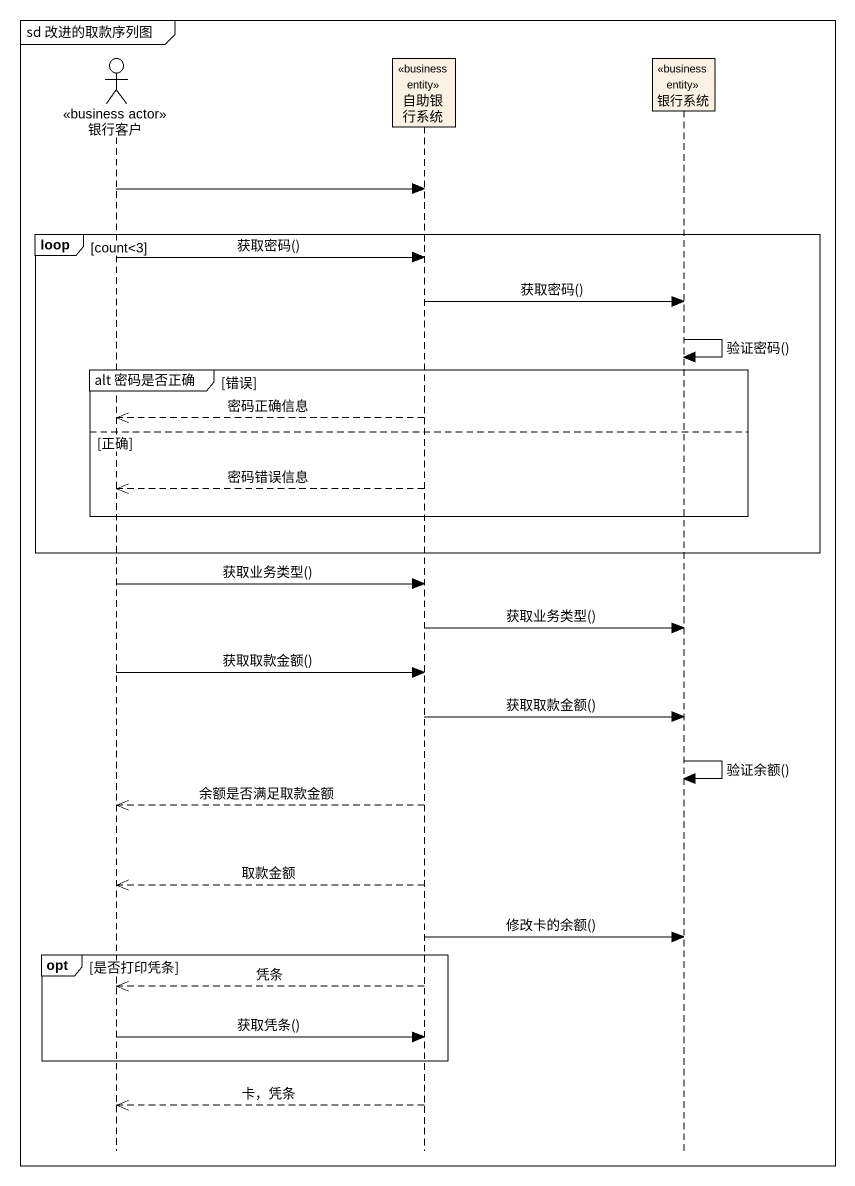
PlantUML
@startuml
mainframe sd 改进的取款序列图
hide footbox
actor 银行客户 <<business actor>>
participant 自助银行系统 <<business entity>>
participant 银行系统 <<business entity>>

银行客户 -> 自助银行系统
loop count<3
  银行客户 -> 自助银行系统 : 获取密码()
  自助银行系统 -> 银行系统 : 获取密码()
  银行系统 -> 银行系统 : 验证密码()
  group alt 密码是否正确 [错误]
    自助银行系统 -->> 银行客户 : 密码正确信息
  else 正确
    自助银行系统 -->> 银行客户 : 密码错误信息
  end
end
银行客户 -> 自助银行系统 : 获取业务类型()
自助银行系统 -> 银行系统 : 获取业务类型()
银行客户 -> 自助银行系统 : 获取取款金额()
自助银行系统 -> 银行系统 : 获取取款金额()
银行系统 -> 银行系统 : 验证余额()
自助银行系统 -->> 银行客户 : 余额是否满足取款金额
自助银行系统 -->> 银行客户 : 取款金额
自助银行系统 -> 银行系统 : 修改卡的余额()
opt 是否打印凭条
  自助银行系统 -->> 银行客户 : 凭条
  银行客户 -> 自助银行系统 : 获取凭条()
end
自助银行系统 -->> 银行客户 : 卡，凭条
@enduml
